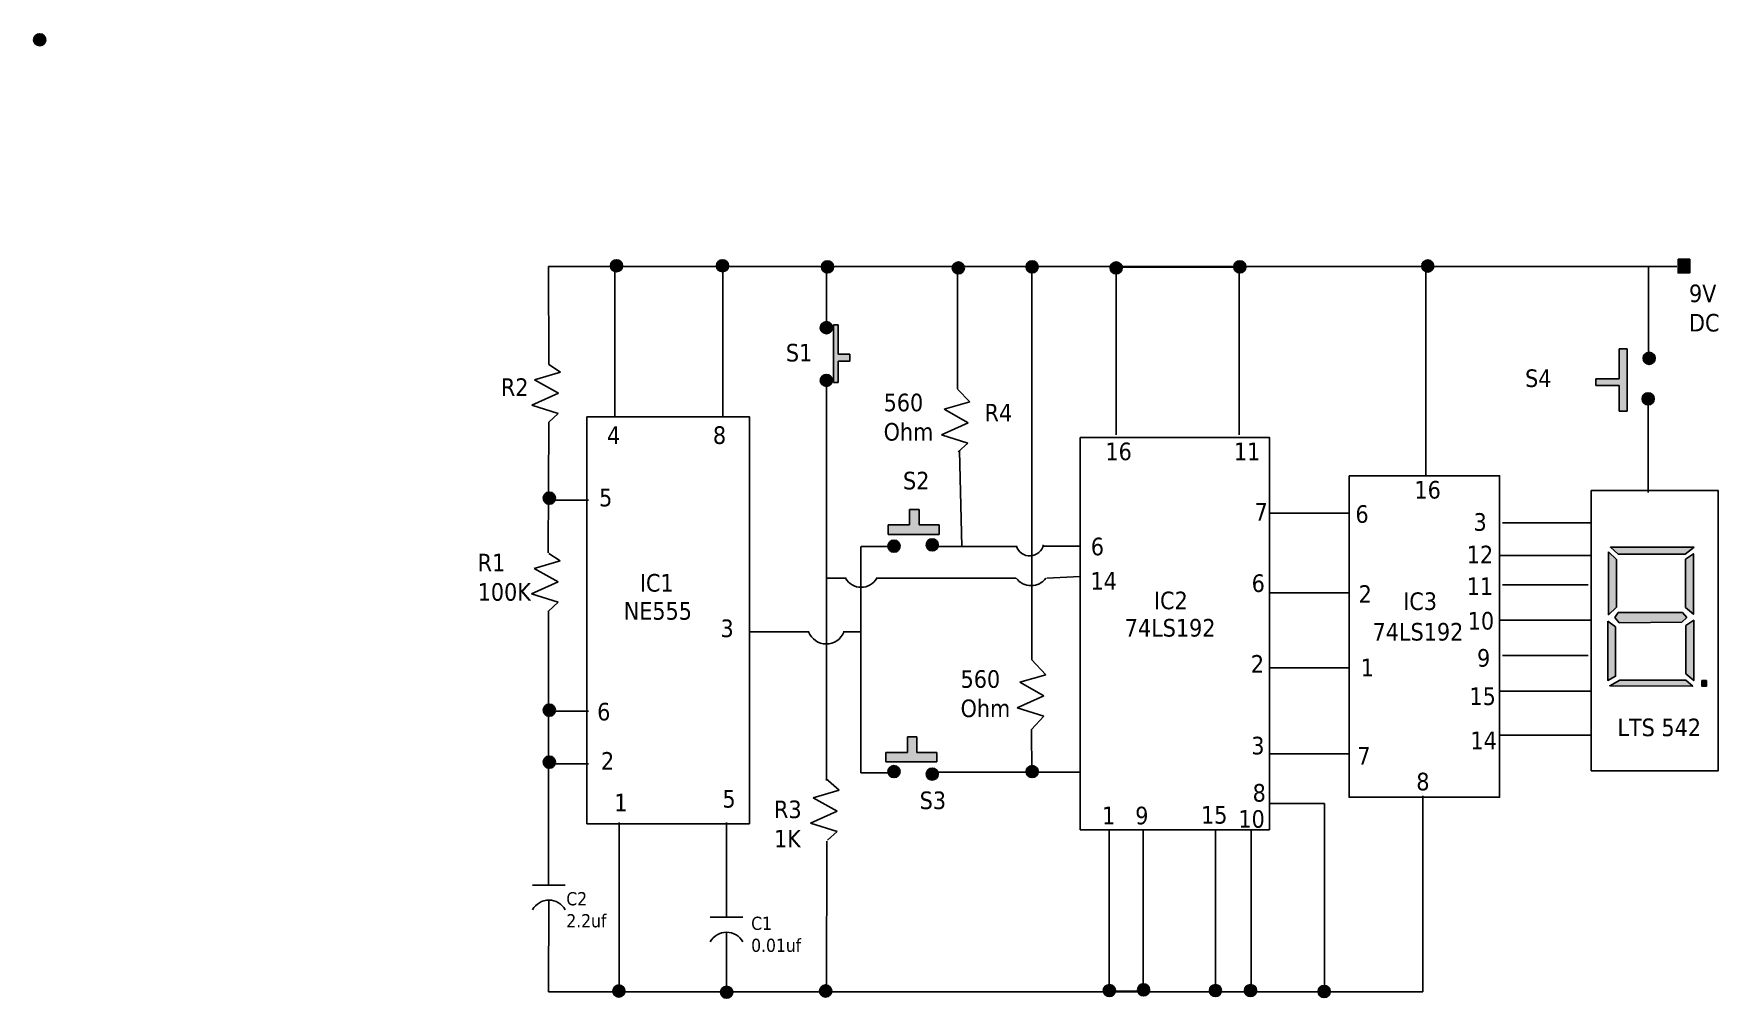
# Model space of a CAD drawing. Header units: inches. Extents: x -25 to 166, y -20 to 89.
import ezdxf

# ---------------------------------------------------------------- set-up
doc = ezdxf.new("R2010")
doc.units = ezdxf.units.IN
doc.header["$MEASUREMENT"] = 0
doc.styles.get("Standard").update_dxf_attribs({"font": 'tahoma.ttf'})

msp = doc.modelspace()

# ---------------------------------------------------------------- hatches: boundary and pattern name
h = msp.add_hatch(color=256)
h.set_gradient(color1=(255, 255, 255), one_color=1, tint=1, name='HEMISPHERICAL')
h.paths.add_polyline_path([(-23.75, 88.54, 1), (-25.12, 88.54, 1)])
h = msp.add_hatch(color=256)
h.set_gradient(color1=(255, 255, 255), one_color=1, tint=1, name='HEMISPHERICAL')
h.paths.add_polyline_path([(41.82, 62.85, 1), (40.45, 62.85, 1)])
h = msp.add_hatch(color=256)
h.set_gradient(color1=(255, 255, 255), one_color=1, tint=1, name='HEMISPHERICAL')
h.paths.add_polyline_path([(53.89, 62.85, 1), (52.52, 62.85, 1)])
h = msp.add_hatch(color=256)
h.set_gradient(color1=(255, 255, 255), one_color=1, tint=1, name='HEMISPHERICAL')
h.paths.add_polyline_path([(65.83, 62.72, 1), (64.45, 62.72, 1)])
h = msp.add_hatch(color=256)
h.set_gradient(color1=(255, 255, 255), one_color=1, tint=1, name='HEMISPHERICAL')
h.paths.add_polyline_path([(80.71, 62.6, 1), (79.33, 62.6, 1)])
h = msp.add_hatch(color=256)
h.set_gradient(color1=(255, 255, 255), one_color=1, tint=1, name='HEMISPHERICAL')
h.paths.add_polyline_path([(89.09, 62.72, 1), (87.72, 62.72, 1)])
h = msp.add_hatch(color=256)
h.set_gradient(color1=(255, 255, 255), one_color=1, tint=1, name='HEMISPHERICAL')
h.paths.add_polyline_path([(98.66, 62.6, 1), (97.28, 62.6, 1)])
h = msp.add_hatch(color=256)
h.set_gradient(color1=(255, 255, 255), one_color=1, tint=1, name='HEMISPHERICAL')
h.paths.add_polyline_path([(112.71, 62.72, 1), (111.34, 62.72, 1)])
h = msp.add_hatch(color=256)
h.set_gradient(color1=(255, 255, 255), one_color=1, tint=1, name='HEMISPHERICAL')
h.paths.add_polyline_path([(134.07, 62.82, 1), (132.7, 62.82, 1)])
h = msp.add_hatch(color=256)
h.set_gradient(color1=(255, 255, 255), one_color=1, tint=1, name='HEMISPHERICAL')
h.paths.add_polyline_path([(163.19, 63.58), (161.86, 63.58), (161.86, 62.04), (163.19, 62.04)])
h = msp.add_hatch(color=256)
h.set_gradient(color1=(255, 255, 255), one_color=1, tint=1, name='HEMISPHERICAL')
h.paths.add_polyline_path([(65.69, 55.81, 1), (64.32, 55.81, 1)])
h = msp.add_hatch(color=256)
h.set_gradient(color1=(255, 255, 255), one_color=1, tint=1, name='HEMISPHERICAL')
h.paths.add_polyline_path([(66.36, 56.12), (65.84, 56.12), (65.84, 49.59), (66.36, 49.59), (66.36, 52.01), (67.67, 52.01), (67.67, 52.79), (66.36, 52.79)])
h = msp.add_hatch(color=256)
h.set_gradient(color1=(255, 255, 255), one_color=1, tint=1, name='HEMISPHERICAL')
h.paths.add_polyline_path([(155.16, 50), (152.5, 50), (152.5, 49.24), (155.16, 49.24), (155.16, 46.33), (156.05, 46.33), (156.05, 53.41), (155.16, 53.41)])
h = msp.add_hatch(color=256)
h.set_gradient(color1=(255, 255, 255), one_color=1, tint=1, name='HEMISPHERICAL')
h.paths.add_polyline_path([(159.26, 52.33, 1), (157.88, 52.33, 1)])
h = msp.add_hatch(color=256)
h.set_gradient(color1=(255, 255, 255), one_color=1, tint=1, name='HEMISPHERICAL')
h.paths.add_polyline_path([(65.69, 49.82, 1), (64.32, 49.82, 1)])
h = msp.add_hatch(color=256)
h.set_gradient(color1=(255, 255, 255), one_color=1, tint=1, name='HEMISPHERICAL')
h.paths.add_polyline_path([(159.13, 47.72, 1), (157.76, 47.72, 1)])
h = msp.add_hatch(color=256)
h.set_gradient(color1=(255, 255, 255), one_color=1, tint=1, name='HEMISPHERICAL')
h.paths.add_polyline_path([(34.2, 36.43, 1), (32.83, 36.43, 1)])
h = msp.add_hatch(color=256)
h.set_gradient(color1=(255, 255, 255), one_color=1, tint=1, name='HEMISPHERICAL')
h.paths.add_polyline_path([(75.56, 33.39), (75.56, 35.15), (74.48, 35.15), (74.48, 33.39), (72.03, 33.39), (72.03, 32.31), (77.82, 32.31), (77.84, 33.39)])
h = msp.add_hatch(color=256)
h.set_gradient(color1=(255, 255, 255), one_color=1, tint=1, name='HEMISPHERICAL')
h.paths.add_polyline_path([(73.38, 30.98, 1), (72.01, 30.98, 1)])
h = msp.add_hatch(color=256)
h.set_gradient(color1=(255, 255, 255), one_color=1, tint=1, name='HEMISPHERICAL')
h.paths.add_polyline_path([(77.73, 31.12, 1), (76.36, 31.12, 1)])
h = msp.add_hatch(color=256)
h.set_gradient(color1=(255, 255, 255), one_color=1, tint=1, name='HEMISPHERICAL')
h.paths.add_polyline_path([(162.75, 15.75), (155.24, 15.75), (154.08, 15.11), (163.53, 15.05)])
h.paths.add_polyline_path([(153.86, 22.44), (154.76, 21.8), (154.76, 16.19), (153.86, 15.72)])
h.paths.add_polyline_path([(153.93, 30.34), (154.84, 29.46), (154.84, 24.04), (153.93, 23.18)])
h.paths.add_polyline_path([(163.7, 30.85), (154.16, 30.85), (155.03, 30.07), (162.68, 30.05)])
h.paths.add_polyline_path([(162.73, 21.94), (163.64, 22.56), (163.64, 15.7), (162.73, 16.47)])
h.paths.add_polyline_path([(162.7, 29.49), (163.61, 30.11), (163.61, 23.24), (162.7, 24.02)])
h.paths.add_polyline_path([(154.65, 22.86), (155.03, 23.45), (162.36, 23.45), (162.87, 22.87), (162.28, 22.35), (155.17, 22.28)])
h = msp.add_hatch(color=256)
h.set_gradient(color1=(35, 32, 105), color2=(217, 216, 243), one_color=1, tint=0.9, name='HEMISPHERICAL')
h.paths.add_polyline_path([(164.57, 15.69), (165.08, 15.69), (165.08, 15.06), (164.57, 15.06)])
h.paths.add_polyline_path([(162.75, 15.75), (155.24, 15.75), (154.08, 15.11), (163.53, 15.05)])
h.paths.add_polyline_path([(153.86, 22.44), (154.76, 21.8), (154.76, 16.19), (153.86, 15.72)])
h.paths.add_polyline_path([(153.93, 30.34), (154.84, 29.46), (154.84, 24.04), (153.93, 23.18)])
h.paths.add_polyline_path([(163.7, 30.85), (154.16, 30.85), (155.03, 30.07), (162.68, 30.05)])
h.paths.add_polyline_path([(162.73, 21.94), (163.64, 22.56), (163.64, 15.7), (162.73, 16.47)])
h.paths.add_polyline_path([(162.7, 29.49), (163.61, 30.11), (163.61, 23.24), (162.7, 24.02)])
h.paths.add_polyline_path([(154.65, 22.86), (155.03, 23.45), (162.36, 23.45), (162.87, 22.87), (162.28, 22.35), (155.17, 22.28)])
h = msp.add_hatch(color=256)
h.set_gradient(color1=(19, 18, 59), color2=(12, 12, 39), one_color=1, tint=0.1, name='HEMISPHERICAL')
h.paths.add_polyline_path([(164.57, 15.69), (165.08, 15.69), (165.08, 15.06), (164.57, 15.06)])
h.paths.add_polyline_path([(162.75, 15.75), (155.24, 15.75), (154.08, 15.11), (163.53, 15.05)])
h.paths.add_polyline_path([(153.86, 22.44), (154.76, 21.8), (154.76, 16.19), (153.86, 15.72)])
h.paths.add_polyline_path([(153.93, 30.34), (154.84, 29.46), (154.84, 24.04), (153.93, 23.18)])
h.paths.add_polyline_path([(163.7, 30.85), (154.16, 30.85), (155.03, 30.07), (162.68, 30.05)])
h.paths.add_polyline_path([(162.73, 21.94), (163.64, 22.56), (163.64, 15.7), (162.73, 16.47)])
h.paths.add_polyline_path([(162.7, 29.49), (163.61, 30.11), (163.61, 23.24), (162.7, 24.02)])
h.paths.add_polyline_path([(154.65, 22.86), (155.03, 23.45), (162.36, 23.45), (162.87, 22.87), (162.28, 22.35), (155.17, 22.28)])
h = msp.add_hatch(color=256)
h.set_gradient(color1=(2, 38, 237), color2=(1, 16, 101), one_color=1, tint=0.2, name='HEMISPHERICAL')
h.paths.add_polyline_path([(164.57, 15.69), (165.08, 15.69), (165.08, 15.06), (164.57, 15.06)])
h.paths.add_polyline_path([(162.75, 15.75), (155.24, 15.75), (154.08, 15.11), (163.53, 15.05)])
h.paths.add_polyline_path([(153.86, 22.44), (154.76, 21.8), (154.76, 16.19), (153.86, 15.72)])
h.paths.add_polyline_path([(153.93, 30.34), (154.84, 29.46), (154.84, 24.04), (153.93, 23.18)])
h.paths.add_polyline_path([(163.7, 30.85), (154.16, 30.85), (155.03, 30.07), (162.68, 30.05)])
h.paths.add_polyline_path([(162.73, 21.94), (163.64, 22.56), (163.64, 15.7), (162.73, 16.47)])
h.paths.add_polyline_path([(162.7, 29.49), (163.61, 30.11), (163.61, 23.24), (162.7, 24.02)])
h.paths.add_polyline_path([(154.65, 22.86), (155.03, 23.45), (162.36, 23.45), (162.87, 22.87), (162.28, 22.35), (155.17, 22.28)])
h = msp.add_hatch(color=256)
h.set_gradient(color1=(255, 255, 255), one_color=1, tint=1, name='HEMISPHERICAL')
h.paths.add_polyline_path([(164.57, 15.06), (165.08, 15.06), (165.08, 15.69), (164.57, 15.69)])
h = msp.add_hatch(color=256)
h.set_gradient(color1=(255, 255, 255), one_color=1, tint=1, name='HEMISPHERICAL')
h.paths.add_polyline_path([(34.2, 12.33, 1), (32.83, 12.33, 1)])
h = msp.add_hatch(color=256)
h.set_gradient(color1=(255, 255, 255), one_color=1, tint=1, name='HEMISPHERICAL')
h.paths.add_polyline_path([(75.3, 7.52), (75.3, 9.29), (74.22, 9.29), (74.22, 7.52), (71.77, 7.52), (71.77, 6.45), (77.56, 6.45), (77.58, 7.52)])
h = msp.add_hatch(color=256)
h.set_gradient(color1=(255, 255, 255), one_color=1, tint=1, name='HEMISPHERICAL')
h.paths.add_polyline_path([(34.2, 6.42, 1), (32.83, 6.42, 1)])
h = msp.add_hatch(color=256)
h.set_gradient(color1=(255, 255, 255), one_color=1, tint=1, name='HEMISPHERICAL')
h.paths.add_polyline_path([(73.38, 5.35, 1), (72.01, 5.35, 1)])
h = msp.add_hatch(color=256)
h.set_gradient(color1=(255, 255, 255), one_color=1, tint=1, name='HEMISPHERICAL')
h.paths.add_polyline_path([(77.73, 5.07, 1), (76.36, 5.07, 1)])
h = msp.add_hatch(color=256)
h.set_gradient(color1=(255, 255, 255), one_color=1, tint=1, name='HEMISPHERICAL')
h.paths.add_polyline_path([(89.09, 5.35, 1), (87.72, 5.35, 1)])
h = msp.add_hatch(color=256)
h.set_gradient(color1=(255, 255, 255), one_color=1, tint=1, name='HEMISPHERICAL')
h.paths.add_polyline_path([(42.11, -19.59, 1), (40.74, -19.59, 1)])
h = msp.add_hatch(color=256)
h.set_gradient(color1=(255, 255, 255), one_color=1, tint=1, name='HEMISPHERICAL')
h.paths.add_polyline_path([(54.36, -19.73, 1), (52.98, -19.73, 1)])
h = msp.add_hatch(color=256)
h.set_gradient(color1=(255, 255, 255), one_color=1, tint=1, name='HEMISPHERICAL')
h.paths.add_polyline_path([(65.62, -19.59, 1), (64.24, -19.59, 1)])
h = msp.add_hatch(color=256)
h.set_gradient(color1=(255, 255, 255), one_color=1, tint=1, name='HEMISPHERICAL')
h.paths.add_polyline_path([(97.88, -19.54, 1), (96.51, -19.54, 1)])
h = msp.add_hatch(color=256)
h.set_gradient(color1=(255, 255, 255), one_color=1, tint=1, name='HEMISPHERICAL')
h.paths.add_polyline_path([(101.77, -19.45, 1), (100.39, -19.45, 1)])
h = msp.add_hatch(color=256)
h.set_gradient(color1=(255, 255, 255), one_color=1, tint=1, name='HEMISPHERICAL')
h.paths.add_polyline_path([(109.94, -19.54, 1), (108.57, -19.54, 1)])
h = msp.add_hatch(color=256)
h.set_gradient(color1=(255, 255, 255), one_color=1, tint=1, name='HEMISPHERICAL')
h.paths.add_polyline_path([(113.93, -19.54, 1), (112.55, -19.54, 1)])
h = msp.add_hatch(color=256)
h.set_gradient(color1=(255, 255, 255), one_color=1, tint=1, name='HEMISPHERICAL')
h.paths.add_polyline_path([(122.3, -19.64, 1), (120.92, -19.64, 1)])

# ---------------------------------------------------------------- linework, layer by layer
for p, q in [((33.43, 62.78), (161.72, 62.78)), ((33.43, 62.78), (33.47, 51.63)), ((40.97, 45.67), (40.97, 62.82)), ((53.24, 45.67), (53.24, 62.82)), ((65.01, 55.76), (65.01, 62.73)), ((79.93, 48.87), (79.94, 62.46)), ((88.39, 18.1), (88.39, 62.8)), ((111.95, 62.69), (97.95, 62.69)), ((97.95, 62.69), (97.95, 43.64)), ((111.95, 43.64), (111.95, 62.69)), ((133.16, 38.91), (133.16, 62.65)), ((158.51, 52.36), (158.51, 62.67)), ((65.84, 56.12), (65.84, 49.59)), ((66.36, 56.12), (65.84, 56.12)), ((66.36, 52.79), (66.36, 56.12)), ((67.67, 52.79), (66.36, 52.79)), ((66.36, 49.59), (66.36, 52.01)), ((66.36, 52.01), (67.67, 52.01)), ((67.67, 52.01), (67.67, 52.79)), ((67.67, 52.01), (67.67, 52.01)), ((155.16, 50), (155.16, 53.41)), ((155.16, 53.41), (156.05, 53.41)), ((156.05, 53.41), (156.05, 46.33)), ((34.77, 50.77), (31.82, 49.9)), ((31.82, 49.9), (34.56, 48.38)), ((33.47, 51.62), (34.77, 50.77)), ((152.5, 49.24), (152.5, 50)), ((152.5, 50), (155.16, 50)), ((34.56, 48.38), (31.52, 47)), ((65.01, 4.35), (65.01, 49.66)), ((65.84, 49.59), (66.36, 49.59)), ((79.94, 48.82), (81.34, 47.39)), ((155.16, 49.24), (152.5, 49.24)), ((155.16, 46.33), (155.16, 49.24)), ((31.52, 47), (34.53, 46.05)), ((34.53, 46.05), (33.44, 45.06)), ((81.34, 47.39), (78.39, 46.53)), ((78.39, 46.53), (81.14, 45)), ((156.05, 46.33), (155.16, 46.33)), ((158.44, 37.08), (158.44, 47.38)), ((33.44, 45.06), (33.38, 30.21)), ((81.14, 45), (78.09, 43.63)), ((78.09, 43.63), (81.1, 42.68)), ((81.1, 42.68), (80.01, 41.69)), ((80.4, 30.95), (80.15, 41.82)), ((33.73, 36.2), (37.97, 36.2)), ((74.48, 33.39), (74.48, 35.15)), ((74.48, 35.15), (75.56, 35.15)), ((75.56, 35.15), (75.56, 33.39)), ((115.38, 34.73), (124.44, 34.73)), ((72.03, 32.31), (72.03, 33.39)), ((72.03, 33.39), (74.48, 33.39)), ((75.56, 33.39), (77.84, 33.39)), ((77.84, 33.39), (77.82, 32.31)), ((141.91, 33.62), (151.98, 33.62)), ((68.94, 30.93), (68.94, 5.22)), ((68.96, 30.95), (72.17, 30.95)), ((77.82, 32.31), (72.03, 32.31)), ((76.67, 30.95), (86.69, 30.95)), ((89.68, 30.97), (93.96, 30.97)), ((34.74, 29.31), (31.79, 28.44)), ((33.44, 30.16), (34.74, 29.31)), ((141.57, 29.93), (151.98, 29.93)), ((34.53, 26.92), (31.48, 25.54)), ((31.79, 28.44), (34.53, 26.92)), ((64.99, 27.35), (67.27, 27.35)), ((70.69, 27.35), (86.55, 27.35)), ((90.07, 27.35), (93.86, 27.54)), ((31.48, 25.54), (34.5, 24.6)), ((115.38, 25.68), (124.44, 25.68)), ((141.91, 26.58), (151.65, 26.58)), ((34.5, 24.6), (33.41, 23.6)), ((33.42, 23.63), (33.43, -7.62)), ((154.65, 22.86), (155.03, 23.45)), ((155.03, 23.45), (162.36, 23.45)), ((162.36, 23.45), (162.87, 22.87)), ((56.29, 21.24), (63.07, 21.24)), ((66.93, 21.24), (68.99, 21.24)), ((141.57, 22.56), (151.98, 22.56)), ((151.98, 22.56), (141.57, 22.56)), ((155.17, 22.28), (154.65, 22.86)), ((162.28, 22.35), (155.17, 22.28)), ((162.87, 22.87), (162.28, 22.35)), ((88.35, 18.08), (89.96, 16.36)), ((141.91, 18.53), (151.65, 18.53)), ((89.96, 16.36), (87.01, 15.5)), ((87.01, 15.5), (89.75, 13.97)), ((115.38, 17.16), (124.44, 17.16)), ((89.75, 13.97), (86.7, 12.59)), ((141.57, 14.51), (151.98, 14.51)), ((33.73, 12.23), (37.97, 12.23)), ((86.7, 12.59), (89.72, 11.65)), ((89.72, 11.65), (88.35, 10.14)), ((88.39, 5.28), (88.35, 10.14)), ((74.22, 7.52), (74.22, 9.29)), ((74.22, 9.29), (75.3, 9.29)), ((75.3, 9.29), (75.3, 7.52)), ((141.57, 9.48), (151.98, 9.48)), ((33.38, 6.23), (37.97, 6.23)), ((71.77, 6.45), (71.77, 7.52)), ((71.77, 7.52), (74.22, 7.52)), ((77.56, 6.45), (71.77, 6.45)), ((75.3, 7.52), (77.58, 7.52)), ((77.58, 7.52), (77.56, 6.45)), ((115.38, 7.37), (124.44, 7.37)), ((64.96, 4.58), (66.46, 3.25)), ((68.94, 5.22), (72.6, 5.22)), ((77.1, 5.29), (93.81, 5.29)), ((66.46, 3.25), (63.51, 2.38)), ((63.51, 2.38), (66.25, 0.86)), ((132.84, 1.26), (132.84, 2.6)), ((66.25, 0.86), (63.21, -0.52)), ((115.36, 1.74), (121.64, 1.74)), ((121.64, 1.74), (121.64, -19.6)), ((132.84, -19.69), (132.84, 1.43)), ((41.44, -0.44), (41.44, -19.61)), ((53.66, -0.44), (53.66, -11.21)), ((63.21, -0.52), (66.22, -1.47)), ((66.22, -1.47), (65.13, -2.46)), ((97.17, -19.6), (97.17, -1.37)), ((101.05, -1.36), (101.05, -19.6)), ((109.24, -1.25), (109.24, -19.82)), ((113.31, -1.25), (113.31, -19.63)), ((65.08, -2.56), (65.01, -19.61)), ((31.6, -7.56), (35.32, -7.56)), ((33.46, -9.25), (33.43, -19.69)), ((51.8, -11.21), (55.52, -11.21)), ((53.67, -19.73), (53.67, -12.99)), ((109.24, -19.82), (109.24, -13.44)), ((33.43, -19.69), (132.84, -19.69)), ((101.05, -19.6), (97.17, -19.6))]:
    msp.add_line(p, q)
for points in [[(161.86, 63.58), (163.19, 63.58), (163.19, 62.04), (161.86, 62.04)], [(37.79, 45.68), (56.26, 45.68), (56.26, -0.58), (37.79, -0.58)], [(93.88, 43.34), (115.38, 43.34), (115.38, -1.25), (93.88, -1.25)], [(124.44, 38.98), (141.57, 38.98), (141.57, 2.44), (124.44, 2.44)], [(151.98, 37.3), (166.43, 37.3), (166.43, 5.45), (151.98, 5.45)], [(163.7, 30.85), (154.16, 30.85), (155.03, 30.07), (162.68, 30.05)], [(153.93, 30.34), (154.84, 29.46), (154.84, 24.04), (153.93, 23.18)], [(162.7, 29.49), (163.61, 30.11), (163.61, 23.24), (162.7, 24.02)], [(154, 23.42), (154, 23.42), (154, 23.42), (154, 23.42)], [(153.86, 22.44), (154.76, 21.8), (154.76, 16.19), (153.86, 15.72)], [(162.73, 21.94), (163.64, 22.56), (163.64, 15.7), (162.73, 16.47)], [(162.75, 15.75), (155.24, 15.75), (154.08, 15.11), (163.53, 15.05)], [(164.57, 15.69), (165.08, 15.69), (165.08, 15.06), (164.57, 15.06)]]:
    msp.add_lwpolyline(points, close=True)
for centre in [(-24.44, 88.54), (41.14, 62.85), (53.2, 62.85), (65.14, 62.72), (80.02, 62.6), (88.4, 62.72), (97.97, 62.6), (112.03, 62.72), (133.39, 62.82), (65.01, 55.81), (158.57, 52.33), (65.01, 49.82), (158.45, 47.72), (33.51, 36.43), (72.7, 30.98), (77.05, 31.12), (33.51, 12.33), (33.51, 6.42), (72.7, 5.35), (77.05, 5.07), (88.41, 5.35), (41.42, -19.59), (53.67, -19.73), (64.93, -19.59), (97.19, -19.54), (101.08, -19.45), (109.25, -19.54), (113.24, -19.54), (121.61, -19.64)]:
    msp.add_circle(centre, 0.687)
for centre, radius, start, end in [((88.13, 31.46), 1.59, 197.694, 348.0209), ((68.97, 28.35), 2.05, 209.9491, 330.0509), ((88.29, 28.59), 2.1, 216.8361, 323.1639), ((65, 22.01), 2.15, 201.0098, 338.1409), ((33.46, -11.4), 2.14, 29.5737, 150.4263), ((53.66, -15.05), 2.14, 29.5737, 150.4263)]:
    msp.add_arc(centre, radius, start, end)

# ---------------------------------------------------------------- texts
at = {"attachment_point": 1}
for s, insert, char_height, width in [('9V\\PDC', (163.1, 60.71), 2, 5.9869), ('S4', (144.46, 51.07), 2, 5.9869), ('560\\POhm', (71.52, 48.31), 2, 5.9869), ('R4', (83, 47.15), 2, 5.9869), ('8', (52.11, 44.6), 2, 1.4484), ('16', (96.74, 42.75), 2, 1.4484), ('11', (111.35, 42.75), 2, 1.4484), ('16', (131.88, 38.39), 2, 1.4484), ('5', (39.17, 37.5), 2, 1.4484), ('7', (113.7, 35.88), 2, 1.4484), ('6', (125.17, 35.63), 2, 1.4484), ('3', (138.6, 34.73), 2, 1.4484), ('6', (95.08, 31.94), 2, 1.4484), ('12', (137.83, 31.03), 2, 1.4484), ('IC1', (43.8, 27.81), 2, 1.4484), ('14', (95.05, 28.03), 2, 1.4484), ('6', (113.37, 27.77), 2, 1.4484), ('11', (137.82, 27.42), 2, 1.4484), ('IC2', (102.26, 25.81), 2, 1.4484), ('2', (125.53, 26.54), 2, 1.4484), ('IC3', (130.6, 25.72), 2, 1.4484), ('NE555', (41.97, 24.62), 2, 5.9869), ('10', (137.94, 23.5), 2, 1.4484), ('3', (52.97, 22.64), 2, 1.4484), ('74LS192', (98.94, 22.7), 2, 0.83), ('74LS192', (127.12, 22.25), 2, 1.4484), ('9', (139, 19.28), 2, 1.4484), ('2', (113.28, 18.6), 2, 1.4484), ('1', (125.76, 18.18), 2, 1.4484), ('560\\POhm', (80.27, 16.88), 2, 5.9869), ('15', (138.13, 14.92), 2, 1.4484), ('6', (38.95, 13.17), 2, 1.4484), ('14', (138.25, 9.9), 2, 1.4484), ('LTS 542   ', (154.96, 11.38), 2, 12.6516), ('3', (113.33, 9.31), 2, 1.4484), ('7', (125.39, 8.15), 2, 1.4484), ('2', (39.38, 7.57), 2, 1.4484), ('8', (113.48, 3.94), 2, 1.4484), ('8', (132.09, 5.22), 2, 1.4484), ('1', (40.89, 2.83), 2, 1.4484), ('5', (53.19, 3.26), 2, 1.4484), ('R3\\P1K', (59.06, 2.06), 2, 5.9869), ('S3', (75.62, 3.09), 2, 5.9869), ('1', (96.36, 1.37), 2, 1.4484), ('9', (100.13, 1.36), 2, 1.4484), ('15', (107.61, 1.44), 2, 1.4484), ('10', (111.86, 0.97), 2, 1.4484), ('C2\\P2.2uf', (35.44, -8.35), 1.5, 5.9869), ('C1\\P0.01uf', (56.46, -11.14), 1.5, 5.9869)]:
    msp.add_mtext(s, dxfattribs=dict(at, insert=insert, char_height=char_height, width=width))
at = {"char_height": 2, "attachment_point": 1}
for s, insert in [('S1', (60.41, 53.97)), ('R2', (28, 50.06)), ('4', (40.08, 44.59)), ('S2', (73.73, 39.43)), ('R1\\P100K', (25.36, 30.11))]:
    msp.add_mtext(s, dxfattribs=dict(at, insert=insert))

doc.saveas('drawing.dxf')
